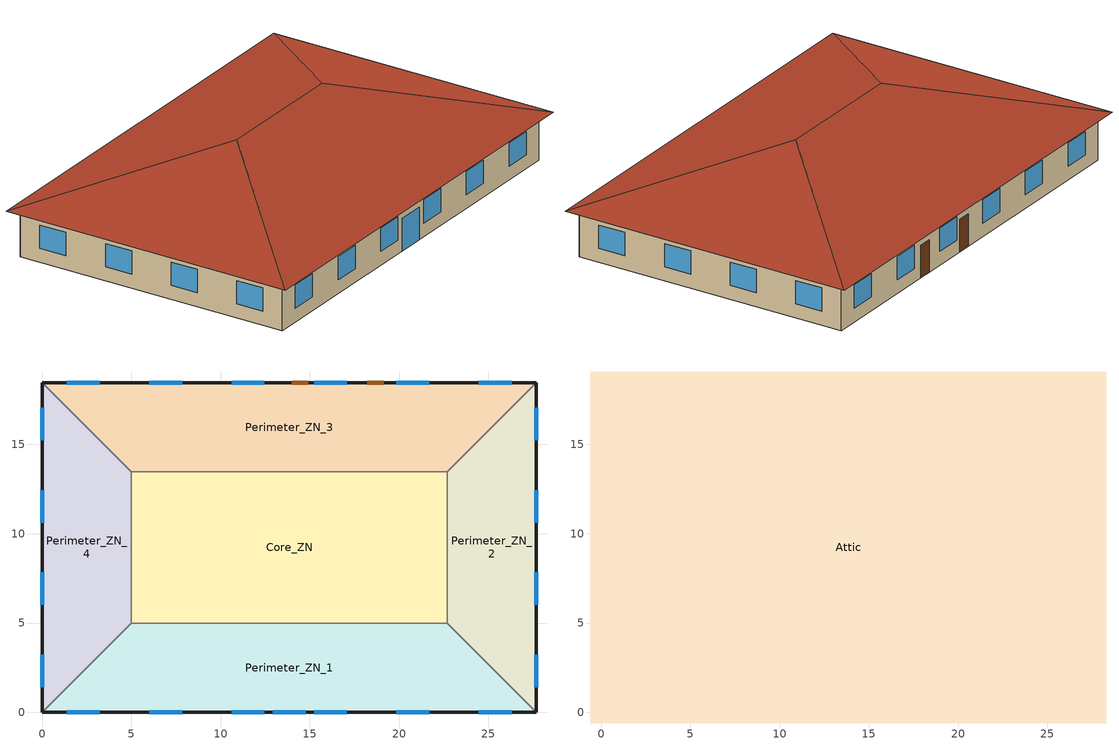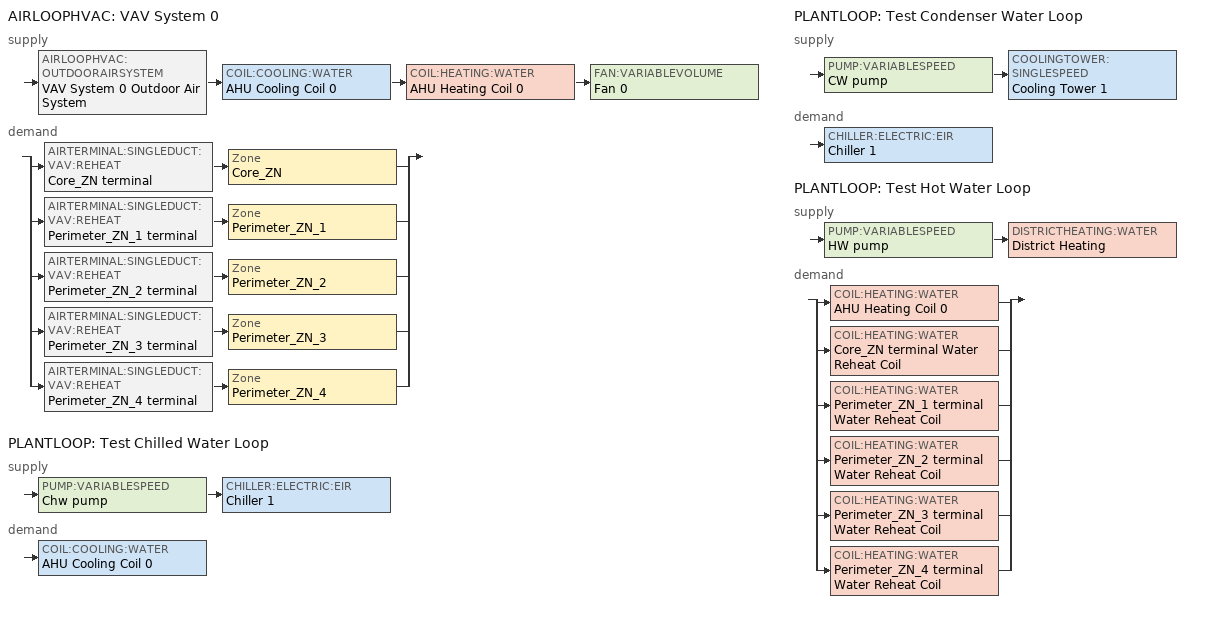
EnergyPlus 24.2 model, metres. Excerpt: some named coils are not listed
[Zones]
Core_ZN
 floor adiabatic (Core_ZN_floor_Ffactor): 5,13.46 22.69,13.46 22.69,5 5,5 z0
 wall to Perimeter_ZN_1 (int_wall): 5,5 22.69,5 z0:3.05
 wall to Perimeter_ZN_2 (int_wall): 22.69,5 22.69,13.46 z0:3.05
 wall to Perimeter_ZN_3 (int_wall): 22.69,13.46 5,13.46 z0:3.05
 wall to Perimeter_ZN_4 (int_wall): 5,13.46 5,5 z0:3.05
Perimeter_ZN_1
 floor ground (Perimeter_ZN_1_floor_Ffactor): 27.69,0 0,0 5,5 22.69,5 z0
 wall outside (nonres_ext_wall_grd): 0,0 27.69,0 z0:3.05
 wall to Perimeter_ZN_4 (int_wall): 5,5 0,0 z0:3.05
 wall to Perimeter_ZN_2 (int_wall): 27.69,0 22.69,5 z0:3.05
 window (Window_U_0.363_SHGC_South_0.359): 1.39,0 3.22,0 / 6.01,0 7.84,0 / 10.62,0 12.45,0 / 15.24,0 17.07,0 / 19.85,0 21.68,0 / 24.47,0 26.3,0 z0.9:2.42; 12.93,0 14.76,0 z0:2.13
Perimeter_ZN_2
 floor ground (Perimeter_ZN_2_floor_Ffactor): 22.69,13.46 27.69,18.46 27.69,0 22.69,5 z0
 wall outside (nonres_ext_wall_grd): 27.69,0 27.69,18.46 z0:3.05
 wall to Perimeter_ZN_3 (int_wall): 27.69,18.46 22.69,13.46 z0:3.05
 window (Window_U_0.363_SHGC_East_0.359): 27.69,15.24 27.69,17.07 / 27.69,10.62 27.69,12.45 / 27.69,6.01 27.69,7.84 / 27.69,1.39 27.69,3.22 z0.9:2.42
Perimeter_ZN_3
 floor ground (Perimeter_ZN_3_floor_Ffactor): 5,13.46 0,18.46 27.69,18.46 22.69,13.46 z0
 wall outside (nonres_ext_wall_grd): 27.69,18.46 0,18.46 z0:3.05
 wall to Perimeter_ZN_4 (int_wall): 0,18.46 5,13.46 z0:3.05
 window (Window_U_0.363_SHGC_North_0.359): 26.3,18.46 24.47,18.46 / 21.68,18.46 19.85,18.46 / 17.07,18.46 15.24,18.46 / 12.45,18.46 10.62,18.46 / 7.84,18.46 6.01,18.46 / 3.22,18.46 1.39,18.46 z0.9:2.42
 door (Swinging Door_con): 14.91,18.46 14,18.46 / 19.13,18.46 18.22,18.46 z0:2.13
Perimeter_ZN_4
 floor ground (Perimeter_ZN_4_floor_Ffactor): 5,5 0,0 0,18.46 5,13.46 z0
 wall outside (nonres_ext_wall_grd): 0,18.46 0,0 z0:3.05
 window (Window_U_0.363_SHGC_West_0.359): 0,3.22 0,1.39 / 0,7.84 0,6.01 / 0,12.45 0,10.62 / 0,17.07 0,15.24 z0.9:2.42
Attic
 floor outside (ext_soffit_floor): -0.6,19.06 0,18.46 0,0 -0.6,-0.6 z3.05; 0,0 27.69,0 28.29,-0.6 -0.6,-0.6 z3.05; 28.29,19.06 28.29,-0.6 27.69,0 27.69,18.46 z3.05; -0.6,19.06 28.29,19.06 27.69,18.46 0,18.46 z3.05
 floor to Perimeter_ZN_1 (nonres_roof_floor): 0,0 5,5 22.69,5 27.69,0 z3.05
 floor to Perimeter_ZN_4 (nonres_roof_floor): 5,13.46 5,5 0,0 0,18.46 z3.05
 floor to Perimeter_ZN_2 (nonres_roof_floor): 22.69,5 22.69,13.46 27.69,18.46 27.69,0 z3.05
 floor to Core_ZN (nonres_roof_floor): 5,13.46 22.69,13.46 22.69,5 5,5 z3.05
 floor to Perimeter_ZN_3 (nonres_roof_floor): 0,18.46 27.69,18.46 22.69,13.46 5,13.46 z3.05
 roof outside (AtticRoofDeck): 28.29,19.06,3.05 -0.6,19.06,3.05 9.23,9.23,6.33 18.46,9.23,6.33; -0.6,19.06,3.05 -0.6,-0.6,3.05 9.23,9.23,6.33; 28.29,-0.6,3.05 28.29,19.06,3.05 18.46,9.23,6.33; -0.6,-0.6,3.05 28.29,-0.6,3.05 18.46,9.23,6.33 9.23,9.23,6.33
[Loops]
AIRLOOPHVAC 'VAV System 0'
 supply: AIRLOOPHVAC:OUTDOORAIRSYSTEM 'VAV System 0 Outdoor Air System' > COIL:COOLING:WATER 'AHU Cooling Coil 0' > COIL:HEATING:WATER 'AHU Heating Coil 0' > FAN:VARIABLEVOLUME 'Fan 0'
 demand: split
  | AIRTERMINAL:SINGLEDUCT:VAV:REHEAT 'Core_ZN terminal' > Zone 'Core_ZN'
  | AIRTERMINAL:SINGLEDUCT:VAV:REHEAT 'Perimeter_ZN_1 terminal' > Zone 'Perimeter_ZN_1'
  | AIRTERMINAL:SINGLEDUCT:VAV:REHEAT 'Perimeter_ZN_2 terminal' > Zone 'Perimeter_ZN_2'
  | AIRTERMINAL:SINGLEDUCT:VAV:REHEAT 'Perimeter_ZN_3 terminal' > Zone 'Perimeter_ZN_3'
  | AIRTERMINAL:SINGLEDUCT:VAV:REHEAT 'Perimeter_ZN_4 terminal' > Zone 'Perimeter_ZN_4'
PLANTLOOP 'Test Chilled Water Loop'
 supply: PUMP:VARIABLESPEED 'Chw pump' > CHILLER:ELECTRIC:EIR 'Chiller 1'
 demand: COIL:COOLING:WATER 'AHU Cooling Coil 0'
PLANTLOOP 'Test Condenser Water Loop'
 supply: PUMP:VARIABLESPEED 'CW pump' > COOLINGTOWER:SINGLESPEED 'Cooling Tower 1'
 demand: CHILLER:ELECTRIC:EIR 'Chiller 1'
PLANTLOOP 'Test Hot Water Loop'
 supply: PUMP:VARIABLESPEED 'HW pump' > DISTRICTHEATING:WATER 'District Heating'
 demand: split
  | COIL:HEATING:WATER 'AHU Heating Coil 0'
  | COIL:HEATING:WATER 'Core_ZN terminal Water Reheat Coil'
  | COIL:HEATING:WATER 'Perimeter_ZN_1 terminal Water Reheat Coil'
  | COIL:HEATING:WATER 'Perimeter_ZN_2 terminal Water Reheat Coil'
  | COIL:HEATING:WATER 'Perimeter_ZN_3 terminal Water Reheat Coil'
  | COIL:HEATING:WATER 'Perimeter_ZN_4 terminal Water Reheat Coil'
[Building]
OfficeSmall: North Axis=0; Terrain=City; Loads Convergence Tolerance Value=0.04; Temperature Convergence Tolerance Value=0.2; Solar Distribution=FullInteriorAndExterior; Maximum Number of Warmup Days=25; Minimum Number of Warmup Days=6
[Site:Location]
New.York-John.F.Kennedy.Intl.AP_NY_USA WMO=744860: Latitude=40.66; Longitude=-73.8; Time Zone=-5; Elevation=7
[SizingPeriod:DesignDay] Day of Month=21; DryBulb Temperature Range Modifier Type=DefaultMultipliers; Humidity Condition Type=Wetbulb; Barometric Pressure=101241; Rain Indicator=No; Snow Indicator=No; Daylight Saving Time Indicator=No
Name | Month | Day Type | Maximum DryBulb Temperature | Daily DryBulb Temperature Range | Wetbulb or DewPoint at Maximum DryBulb | Wind Speed | Wind Direction | Solar Model Indicator | Sky Clearness | ASHRAE Clear Sky Optical Depth for Beam Irradiance taub | ASHRAE Clear Sky Optical Depth for Diffuse Irradiance taud
New.York-John.F.Kennedy.Intl.AP_NY_USA Ann Htg 99.6% Condns DB | 1 | WinterDesignDay | -10.7 | 0 | -10.7 | 7.5 | 320 | ASHRAEClearSky | 0
New.York-John.F.Kennedy.Intl.AP_NY_USA Ann Clg .4% Condns DB=>MWB | 7 | SummerDesignDay | 32.1 | 7.4 | 23.1 | 5.6 | 230 | ASHRAETau |  | 0.541 | 1.8
[Site:GroundTemperature:FCfactorMethod]
January Ground Temperature=14; February Ground Temperature=7.3; March Ground Temperature=3.3; April Ground Temperature=1.2; May Ground Temperature=-0.2; June Ground Temperature=5.6; July Ground Temperature=10.9; August Ground Temperature=16.1; September Ground Temperature=21.7; October Ground Temperature=25; November Ground Temperature=24.8; December Ground Temperature=19.9
[Site:WaterMainsTemperature]
Calculation Method=Correlation; Annual Average Outdoor Air Temperature=12.4667; Maximum Difference In Monthly Average Outdoor Air Temperatures=25.2
[Material]
Name | Roughness | Thickness | Conductivity | Density | Specific Heat | Thermal Absorptance | Solar Absorptance | Visible Absorptance
Std Wood 6inch | MediumSmooth | 0.15 | 0.12 | 540 | 1210 | 0.9 | 0.7 | 0.7
F07 25mm stucco | Smooth | 0.0254 | 0.72 | 1856 | 840 | 0.9 | 0.7 | 0.7
F12 Asphalt shingles | VeryRough | 0.0032 | 0.04 | 1120 | 1260 | 0.9 | 0.7
G01 13mm gypsum board | Smooth | 0.0127 | 0.16 | 800 | 1090 | 0.9 | 0.7 | 0.5
G01 16mm gypsum board | MediumSmooth | 0.0159 | 0.16 | 800 | 1090
G02 16mm plywood | Smooth | 0.0159 | 0.12 | 544 | 1210
[Material:NoMass] Thermal Absorptance=0.9; Solar Absorptance=0.7; Visible Absorptance=0.7
Name | Roughness | Thermal Resistance
Opaque Door panel_con | MediumRough | 0.475973
Nonres_Roof_Insulation | MediumSmooth | 8.09839
Nonres_Exterior_Wall_Insulation_grd | MediumSmooth | 1.64658
[WindowMaterial:SimpleGlazingSystem] UFactor=2.06121; Solar Heat Gain Coefficient=0.359; Visible Transmittance=0.3949
Glazing Layer East; Glazing Layer South; Glazing Layer West; Glazing Layer North
[Construction]
Swinging Door_con: Opaque Door panel_con
InteriorFurnishings: Std Wood 6inch
AtticRoofDeck: F12 Asphalt shingles, G02 16mm plywood
int_wall: G01 13mm gypsum board, G01 13mm gypsum board
ext_soffit_floor: G02 16mm plywood
nonres_roof_floor: G01 16mm gypsum board, Nonres_Roof_Insulation
nonres_ext_wall_grd: F07 25mm stucco, G01 16mm gypsum board, Nonres_Exterior_Wall_Insulation_grd, G01 16mm gypsum board
Window_U_0.363_SHGC_East_0.359: Glazing Layer East
Window_U_0.363_SHGC_South_0.359: Glazing Layer South
Window_U_0.363_SHGC_West_0.359: Glazing Layer West
Window_U_0.363_SHGC_North_0.359: Glazing Layer North
[Construction:FfactorGroundFloor] FFactor=0.90012
Name | Area | PerimeterExposed
Core_ZN_floor_Ffactor | 149.657 | 0
Perimeter_ZN_1_floor_Ffactor; Perimeter_ZN_3_floor_Ffactor | 113.45 | 27.69
Perimeter_ZN_2_floor_Ffactor; Perimeter_ZN_4_floor_Ffactor | 67.3 | 18.46
[Zone] Type=1; Multiplier=1; Ceiling Height=autocalculate; Volume=autocalculate; Floor Area=autocalculate
Name | Part of Total Floor Area
Core_ZN; Perimeter_ZN_1; Perimeter_ZN_2; Perimeter_ZN_3; Perimeter_ZN_4 | Yes
Attic | No
[InternalMass] Construction=InteriorFurnishings
Name | Zone or ZoneList | Surface Area
Core_ZN_InternalMass_1 | Core_ZN | 299.3148
Perimeter_ZN_1_InternalMass_1 | Perimeter_ZN_1 | 226.9
Perimeter_ZN_2_InternalMass_1 | Perimeter_ZN_2 | 134.6
Perimeter_ZN_3_InternalMass_1 | Perimeter_ZN_3 | 226.9
Perimeter_ZN_4_InternalMass_1 | Perimeter_ZN_4 | 134.6
[People] Number of People Calculation Method=Area/Person; Floor Area per Person=18.5806; Fraction Radiant=0.3; Sensible Heat Fraction=AUTOCALCULATE; Activity Level Schedule=ACTIVITY_SCH; Enable ASHRAE 55 Comfort Warnings=No; Mean Radiant Temperature Calculation Type=EnclosureAveraged
Name | Zone or ZoneList or Space or SpaceList | Number of People Schedule
Core_ZN | Core_ZN | BLDG_OCC_SCH_wo_SB
Perimeter_ZN_1 | Perimeter_ZN_1 | BLDG_OCC_SCH_wo_SB
Perimeter_ZN_2 | Perimeter_ZN_2 | BLDG_OCC_SCH_w_SB
Perimeter_ZN_3 | Perimeter_ZN_3 | BLDG_OCC_SCH_wo_SB
Perimeter_ZN_4 | Perimeter_ZN_4 | BLDG_OCC_SCH_wo_SB
[Lights] Schedule=ltg_sch_office; Design Level Calculation Method=Watts/Area; Watts per Floor Area=6.181254; Return Air Fraction=0; Fraction Radiant=0.7; Fraction Visible=0.2; Fraction Replaceable=1; EndUse Subcategory=LightsWired; Return Air Fraction Calculated from Plenum Temperature=No
Name | Zone or ZoneList or Space or SpaceList
Core_ZN_Lights | Core_ZN
Perimeter_ZN_1_Lights | Perimeter_ZN_1
Perimeter_ZN_2_Lights | Perimeter_ZN_2
Perimeter_ZN_3_Lights | Perimeter_ZN_3
Perimeter_ZN_4_Lights | Perimeter_ZN_4
[ElectricEquipment] Schedule=BLDG_EQUIP_SCH; Design Level Calculation Method=Watts/Area; Watts per Floor Area=6.78; EndUse Subcategory=MiscPlug
Name | Zone or ZoneList or Space or SpaceList
Core_ZN_MiscPlug_Equip | Core_ZN
Perimeter_ZN_1_MiscPlug_Equip | Perimeter_ZN_1
Perimeter_ZN_2_MiscPlug_Equip | Perimeter_ZN_2
Perimeter_ZN_3_MiscPlug_Equip | Perimeter_ZN_3
Perimeter_ZN_4_MiscPlug_Equip | Perimeter_ZN_4
[Daylighting:Controls] Daylighting Method=SplitFlux; Availability Schedule=DaylightAvailSch; Lighting Control Type=Continuousoff; Minimum Input Power Fraction for Continuous or ContinuousOff Dimming Control=0.2; Minimum Light Output Fraction for Continuous or ContinuousOff Dimming Control=0.2; Number of Stepped Control Steps=3; Probability Lighting will be Reset When Needed in Manual Stepped Control=1; Maximum Allowable Discomfort Glare Index=22; Fraction of Lights Controlled by Reference Point 1=0.2399; Illuminance Setpoint at Reference Point 1=377; Fraction of Lights Controlled by Reference Point 2=0.0302; Illuminance Setpoint at Reference Point 2=377
Name | Zone or Space | Glare Calculation Daylighting Reference Point | Glare Calculation Azimuth Angle of View Direction Clockwise from Zone yAxis | Daylighting Reference Point 1 | Daylighting Reference Point 2
Perimeter_ZN_1_DaylCtrl | Perimeter_ZN_1 | Perimeter_ZN_1_DaylRefPt1 | 180 | Perimeter_ZN_1_DaylRefPt1 | Perimeter_ZN_1_DaylRefPt2
Perimeter_ZN_2_DaylCtrl | Perimeter_ZN_2 | Perimeter_ZN_2_DaylRefPt1 | 90 | Perimeter_ZN_2_DaylRefPt1 | Perimeter_ZN_2_DaylRefPt2
Perimeter_ZN_3_DaylCtrl | Perimeter_ZN_3 | Perimeter_ZN_3_DaylRefPt1 | 0 | Perimeter_ZN_3_DaylRefPt1 | Perimeter_ZN_3_DaylRefPt2
Perimeter_ZN_4_DaylCtrl | Perimeter_ZN_4 | Perimeter_ZN_4_DaylRefPt1 | 270 | Perimeter_ZN_4_DaylRefPt1 | Perimeter_ZN_4_DaylRefPt2
[ZoneInfiltration:DesignFlowRate] Temperature Term Coefficient=0; Velocity Squared Term Coefficient=0
Name | Zone or ZoneList or Space or SpaceList | Schedule | Design Flow Rate Calculation Method | Design Flow Rate | Flow Rate per Exterior Surface Area | Constant Term Coefficient | Velocity Term Coefficient
Perimeter_ZN_1_Infiltration | Perimeter_ZN_1 | INFIL_QUARTER_ON_SCH | Flow/ExteriorWallArea | 0 | 0.00019935 | 0 | 0.224
Perimeter_ZN_1_Door_Infiltration | Perimeter_ZN_1 | INFIL_Door_Opening_SCH | Flow/Zone | 0.0764554 |  | 1 | 0
Perimeter_ZN_2_Infiltration | Perimeter_ZN_2 | INFIL_QUARTER_ON_SCH | Flow/ExteriorWallArea | 0 | 0.00019935 | 0 | 0.224
Perimeter_ZN_3_Infiltration | Perimeter_ZN_3 | INFIL_QUARTER_ON_SCH | Flow/ExteriorWallArea | 0 | 0.00019935 | 0 | 0.224
Perimeter_ZN_4_Infiltration | Perimeter_ZN_4 | INFIL_QUARTER_ON_SCH | Flow/ExteriorWallArea | 0 | 0.00019935 | 0 | 0.224
Attic_Infiltration | Attic | ALWAYS_ON | Flow/Zone | 0.2001 |  | 1 | 0
[Exterior:Lights] Control Option=AstronomicalClock; EndUse Subcategory=General
Name | Schedule | Design Level
Exterior_Lights_a | Exterior_lighting_schedule_a | 88.49
Exterior_Lights_b | Exterior_lighting_schedule_b_2016 | 144.07
Exterior_Lights_c | Exterior_lighting_schedule_c_2016 | 514.92
[DesignSpecification:OutdoorAir] Outdoor Air Method=Flow/Area; Outdoor Air Flow per Zone Floor Area=0.0004318
SZ DSOA Core_ZN; SZ DSOA Perimeter_ZN_1; SZ DSOA Perimeter_ZN_2; SZ DSOA Perimeter_ZN_3; SZ DSOA Perimeter_ZN_4
[DesignSpecification:ZoneAirDistribution]
CM DSZAD Building: Zone Air Distribution Effectiveness in Cooling Mode=1; Zone Air Distribution Effectiveness in Heating Mode=1
[Sizing:Zone] Zone Cooling Design Supply Air Temperature Input Method=SupplyAirTemperature; Zone Cooling Design Supply Air Temperature=12.8; Zone Heating Design Supply Air Temperature Input Method=SupplyAirTemperature; Zone Heating Design Supply Air Temperature=40; Zone Cooling Design Supply Air Humidity Ratio=0.0085; Zone Heating Design Supply Air Humidity Ratio=0.008; Cooling Design Air Flow Method=DesignDay; Cooling Design Air Flow Rate=0; Cooling Minimum Air Flow Fraction=0; Heating Design Air Flow Method=DesignDay; Heating Design Air Flow Rate=0; Zone Load Sizing Method=Sensible Load Only No Latent Load; Zone Latent Cooling Design Supply Air Humidity Ratio Input Method=HumidityRatioDifference; Zone Cooling Design Supply Air Humidity Ratio Difference=0.005; Zone Latent Heating Design Supply Air Humidity Ratio Input Method=HumidityRatioDifference; Zone Humidification Design Supply Air Humidity Ratio Difference=0.005
Name | Design Specification Outdoor Air Object
Core_ZN | SZ DSOA Core_ZN
Perimeter_ZN_1 | SZ DSOA Perimeter_ZN_1
Perimeter_ZN_2 | SZ DSOA Perimeter_ZN_2
Perimeter_ZN_3 | SZ DSOA Perimeter_ZN_3
Perimeter_ZN_4 | SZ DSOA Perimeter_ZN_4
[SIZING:SYSTEM]
VAV System 0: Type of Load to Size On=Total; Design Outdoor Air Flow Rate=Autosize; Central Heating Maximum System Air Flow Ratio=Autosize; Preheat Design Temperature=7; Preheat Design Humidity Ratio=0.008; Precool Design Temperature=12.8; Precool Design Humidity Ratio=0.008; Central Cooling Design Supply Air Temperature=12.8; Central Heating Design Supply Air Temperature=12.8; Type of Zone Sum to Use=NonCoincident; 100 Outdoor Air in Cooling=No; 100 Outdoor Air in Heating=No; Central Cooling Design Supply Air Humidity Ratio=0.0085; Central Heating Design Supply Air Humidity Ratio=0.008; Cooling Supply Air Flow Rate Method=DesignDay; Cooling Supply Air Flow Rate=0; Cooling Supply Air Flow Rate Per Floor Area=0.00996765; Cooling Fraction of Autosized Cooling Supply Air Flow Rate=1; Cooling Supply Air Flow Rate Per Unit Cooling Capacity=3.94755e-05; Heating Supply Air Flow Rate Method=DesignDay; Heating Supply Air Flow Rate=0; Heating Supply Air Flow Rate Per Floor Area=0.00996765; Heating Fraction of Autosized Heating Supply Air Flow Rate=1; Heating Fraction of Autosized Cooling Supply Air Flow Rate=1; Heating Supply Air Flow Rate Per Unit Heating Capacity=3.15882e-05; System Outdoor Air Method=ZoneSum; Zone Maximum Outdoor Air Fraction=1; Cooling Design Capacity Method=CoolingDesignCapacity; Cooling Design Capacity=Autosize; Cooling Design Capacity Per Floor Area=234.7; Fraction of Autosized Cooling Design Capacity=1; Heating Design Capacity Method=HeatingDesignCapacity; Heating Design Capacity=Autosize; Heating Design Capacity Per Floor Area=157; Fraction of Autosized Heating Design Capacity=1; Central Cooling Capacity Control Method=OnOff; Occupant Diversity=autosize
[SIZING:PLANT] Sizing Option=NonCoincident; Zone Timesteps in Averaging Window=1; Coincident Sizing Factor Mode=None
Name | Loop Type | Design Loop Exit Temperature | Loop Design Temperature Difference
Test Chilled Water Loop | Cooling | 7 | 6
Test Condenser Water Loop | Condenser | 30 | 15
Test Hot Water Loop | Heating | 50 | 50
[ZoneControl:Thermostat] Control Type Schedule=Dual Zone Control Type Sched
Name | Zone or ZoneList | Control 1
Core_ZN Thermostat | Core_ZN | Core_ZN Dual SP Control
Perimeter_ZN_1 Thermostat | Perimeter_ZN_1 | Perimeter_ZN_1 Dual SP Control
Perimeter_ZN_2 Thermostat | Perimeter_ZN_2 | Perimeter_ZN_2 Dual SP Control
Perimeter_ZN_3 Thermostat | Perimeter_ZN_3 | Perimeter_ZN_3 Dual SP Control
Perimeter_ZN_4 Thermostat | Perimeter_ZN_4 | Perimeter_ZN_4 Dual SP Control
[ThermostatSetpoint:DualSetpoint]
Name | Heating Setpoint Temperature Schedule | Cooling Setpoint Temperature Schedule
Core_ZN Dual SP Control; Perimeter_ZN_1 Dual SP Control; Perimeter_ZN_3 Dual SP Control; Perimeter_ZN_4 Dual SP Control | HTGSETP_SCH_NO_OPTIMUM | CLGSETP_SCH_NO_OPTIMUM
Perimeter_ZN_2 Dual SP Control | HTGSETP_SCH_NO_OPTIMUM_w_SB | CLGSETP_SCH_NO_OPTIMUM_w_SB
[AIRTERMINAL:SINGLEDUCT:VAV:REHEAT] Availability Schedule=Always On Discrete hvac_library; Maximum Air Flow Rate=Autosize; Zone Minimum Air Flow Input Method=Constant; Constant Minimum Air Flow Fraction=0.3; Fixed Minimum Air Flow Rate=autosize; Maximum Hot Water or Steam Flow Rate=Autosize; Minimum Hot Water or Steam Flow Rate=0; Convergence Tolerance=0.001; Damper Heating Action=Normal; Maximum Flow per Zone Floor Area During Reheat=Autosize; Maximum Flow Fraction During Reheat=autosize; Maximum Reheat Air Temperature=35
Name | Reheat Coil
Core_ZN terminal | Core_ZN terminal Water Reheat Coil
Perimeter_ZN_1 terminal | Perimeter_ZN_1 terminal Water Reheat Coil
Perimeter_ZN_2 terminal | Perimeter_ZN_2 terminal Water Reheat Coil
Perimeter_ZN_3 terminal | Perimeter_ZN_3 terminal Water Reheat Coil
Perimeter_ZN_4 terminal | Perimeter_ZN_4 terminal Water Reheat Coil
[Zone equipment]
Core_ZN: Core_ZN terminal
Perimeter_ZN_1: Perimeter_ZN_1 terminal
Perimeter_ZN_2: Perimeter_ZN_2 terminal
Perimeter_ZN_3: Perimeter_ZN_3 terminal
Perimeter_ZN_4: Perimeter_ZN_4 terminal
[FAN:VARIABLEVOLUME]
Fan 0: Availability Schedule=Always On Discrete hvac_library; Fan Total Efficiency=0.6; Pressure Rise=500; Maximum Flow Rate=Autosize; Fan Power Minimum Flow Rate Input Method=FixedFlowRate; Fan Power Minimum Flow Fraction=0; Fan Power Minimum Air Flow Rate=0; Motor Efficiency=0.93; Motor In Airstream Fraction=1; Fan Power Coefficient 1=0.0013; Fan Power Coefficient 2=0.147; Fan Power Coefficient 3=0.9506; Fan Power Coefficient 4=-0.0998; Fan Power Coefficient 5=0; EndUse Subcategory=General
[COIL:COOLING:WATER]
AHU Cooling Coil 0: Availability Schedule=Always On Discrete hvac_library; Design Water Flow Rate=Autosize; Design Air Flow Rate=Autosize; Design Inlet Water Temperature=Autosize; Design Inlet Air Temperature=Autosize; Design Outlet Air Temperature=Autosize; Design Inlet Air Humidity Ratio=Autosize; Design Outlet Air Humidity Ratio=Autosize; Type of Analysis=SimpleAnalysis; Heat Exchanger Configuration=CrossFlow
[COIL:HEATING:WATER] Availability Schedule=Always On Discrete hvac_library; UFactor Times Area Value=Autosize; Maximum Water Flow Rate=Autosize; Performance Input Method=UFactorTimesAreaAndDesignWaterFlowRate; Rated Capacity=Autosize; Rated Inlet Water Temperature=60; Rated Inlet Air Temperature=16.6; Rated Outlet Water Temperature=40; Rated Outlet Air Temperature=32.2; Rated Ratio for Air and Water Convection=0.5; Design Water Temperature Difference=20
AHU Heating Coil 0; Core_ZN terminal Water Reheat Coil; Perimeter_ZN_1 terminal Water Reheat Coil; Perimeter_ZN_2 terminal Water Reheat Coil; Perimeter_ZN_3 terminal Water Reheat Coil; Perimeter_ZN_4 terminal Water Reheat Coil
[AirLoopHVAC:UnitaryHeatPump:AirToAir] Availability Schedule=Always_On; Cooling Supply Air Flow Rate=AUTOSIZE; Heating Supply Air Flow Rate=AUTOSIZE; No Load Supply Air Flow Rate=AUTOSIZE; Maximum Supply Air Temperature from Supplemental Heater=AUTOSIZE; Maximum Outdoor DryBulb Temperature for Supplemental Heater Operation=4.44; Fan Placement=BlowThrough
Name | Controlling Zone or Thermostat Location | Supply Air Fan | Heating Coil | Cooling Coil | Supplemental Heating Coil | Supply Air Fan Operating Mode Schedule
PSZ-AC:1_Unitary_Package_DX | Core_ZN | PSZ-AC:1 Fan | PSZ-AC:1 Heating Coil | PSZ-AC:1 HP Cooling Coil | PSZ-AC:1_SuppHeatCoil | HVACOperationSchd
PSZ-AC:2_Unitary_Package_DX | Perimeter_ZN_1 | PSZ-AC:2 Fan | PSZ-AC:2 Heating Coil | PSZ-AC:2 HP Cooling Coil | PSZ-AC:2_SuppHeatCoil | HVACOperationSchd
PSZ-AC:3_Unitary_Package_DX | Perimeter_ZN_2 | PSZ-AC:3 Fan | PSZ-AC:3 Heating Coil | PSZ-AC:3 HP Cooling Coil | PSZ-AC:3_SuppHeatCoil | HVACOperationSchd_w_SB
PSZ-AC:4_Unitary_Package_DX | Perimeter_ZN_3 | PSZ-AC:4 Fan | PSZ-AC:4 Heating Coil | PSZ-AC:4 HP Cooling Coil | PSZ-AC:4_SuppHeatCoil | HVACOperationSchd
PSZ-AC:5_Unitary_Package_DX | Perimeter_ZN_4 | PSZ-AC:5 Fan | PSZ-AC:5 Heating Coil | PSZ-AC:5 HP Cooling Coil | PSZ-AC:5_SuppHeatCoil | HVACOperationSchd
[CONTROLLER:WATERCOIL] Control Variable=Temperature; Actuator Variable=Flow; Controller Convergence Tolerance=autosize; Maximum Actuated Flow=autosize; Minimum Actuated Flow=0
Name | Action
AHU Cooling Coil 0 Controller | Reverse
AHU Heating Coil 0 Controller | Normal
[CONTROLLER:OUTDOORAIR]
VAV System 0 Outdoor Air System Controller: Minimum Outdoor Air Flow Rate=0; Maximum Outdoor Air Flow Rate=Autosize; Economizer Control Type=NoEconomizer; Economizer Control Action Type=ModulateFlow; Economizer Maximum Limit DryBulb Temperature=28; Economizer Maximum Limit Enthalpy=64000; Economizer Minimum Limit DryBulb Temperature=-100; Lockout Type=NoLockout; Minimum Limit Type=FixedMinimum; High Humidity Control=No; High Humidity Outdoor Air Flow Ratio=1; Control High Indoor Humidity Based on Outdoor Humidity Ratio=Yes; Heat Recovery Bypass Control Type=BypassWhenWithinEconomizerLimits; Economizer Operation Staging=InterlockedWithMechanicalCooling
[Controller:MechanicalVentilation] Availability Schedule=MinOA_MotorizedDamper_Sched; Demand Controlled Ventilation=No; System Outdoor Air Method=ZoneSum; Design Specification Zone Air Distribution Object Name 1=CM DSZAD Building
Name | Zone or ZoneList 1 | Design Specification Outdoor Air Object Name 1
Core_ZN_DCV | Core_ZN | SZ DSOA Core_ZN
Perimeter_ZN_1_DCV | Perimeter_ZN_1 | SZ DSOA Perimeter_ZN_1
Perimeter_ZN_2_DCV | Perimeter_ZN_2 | SZ DSOA Perimeter_ZN_2
Perimeter_ZN_3_DCV | Perimeter_ZN_3 | SZ DSOA Perimeter_ZN_3
Perimeter_ZN_4_DCV | Perimeter_ZN_4 | SZ DSOA Perimeter_ZN_4
[AIRLOOPHVAC]
VAV System 0: Design Supply Air Flow Rate=AutoSize; Design Return Air Flow Fraction of Supply Air Flow=1
[PUMP:VARIABLESPEED] Design Maximum Flow Rate=Autosize; Design Pump Head=179352; Design Power Consumption=Autosize; Motor Efficiency=0.9; Fraction of Motor Inefficiencies to Fluid Stream=0; Coefficient 1 of the Part Load Performance Curve=0.103; Coefficient 2 of the Part Load Performance Curve=-0.04; Coefficient 3 of the Part Load Performance Curve=0.767; Coefficient 4 of the Part Load Performance Curve=0.1679; Design Minimum Flow Rate=0; Pump Control Type=Intermittent; Skin Loss Radiative Fraction=0.5; Design Power Sizing Method=PowerPerFlowPerPressure; Design Electric Power per Unit Flow Rate=348701.1; Design Shaft Power per Unit Flow Rate per Unit Head=1.28205; Design Minimum Flow Rate Fraction=0; EndUse Subcategory=General
Chw pump; CW pump; HW pump
[CHILLER:ELECTRIC:EIR]
Chiller 1: Reference Capacity=Autosize; Reference COP=5.5; Reference Leaving Chilled Water Temperature=6; Reference Entering Condenser Fluid Temperature=29; Reference Chilled Water Flow Rate=Autosize; Reference Condenser Fluid Flow Rate=Autosize; Cooling Capacity Function of Temperature Curve=Chiller 1 CoolingCapTempCurve_ASHRAE90.1; Electric Input to Cooling Output Ratio Function of Temperature Curve=Chiller 1 CoolingEIRRatioTempCurve_ASHRAE90.1; Electric Input to Cooling Output Ratio Function of Part Load Ratio Curve=Chiller 1 CoolingEIRRatioPLRCurve_ASHRAE90.1; Minimum Part Load Ratio=0.1; Maximum Part Load Ratio=1; Optimum Part Load Ratio=1; Minimum Unloading Ratio=0.2; Condenser Type=WaterCooled; Condenser Fan Power Ratio=0; Fraction of Compressor Electric Consumption Rejected by Condenser=1; Leaving Chilled Water Lower Temperature Limit=2; Chiller Flow Mode=NotModulated; Design Heat Recovery Water Flow Rate=0; Sizing Factor=1; Basin Heater Capacity=0; Basin Heater Setpoint Temperature=10; Condenser Heat Recovery Relative Capacity Fraction=1; EndUse Subcategory=General; Condenser Flow Control=ConstantFlow; Thermosiphon Minimum Temperature Difference=0
[DISTRICTHEATING:WATER]
District Heating: Nominal Capacity=Autosize
[COOLINGTOWER:SINGLESPEED]
Cooling Tower 1: Design Water Flow Rate=Autosize; Design Air Flow Rate=Autosize; Design Fan Power=Autosize; Design UFactor Times Area Value=Autosize; Free Convection Regime Air Flow Rate=Autosize; Free Convection Regime Air Flow Rate Sizing Factor=0.1; Free Convection Regime UFactor Times Area Value=Autosize; Free Convection UFactor Times Area Value Sizing Factor=0.1; Performance Input Method=UFactorTimesAreaAndDesignWaterFlowRate; Heat Rejection Capacity and Nominal Capacity Sizing Ratio=1.25; Free Convection Capacity=0; Free Convection Nominal Capacity Sizing Factor=0.1; Design Inlet Air DryBulb Temperature=35; Design Inlet Air WetBulb Temperature=25.6; Design Approach Temperature=Autosize; Design Range Temperature=Autosize; Basin Heater Capacity=0; Basin Heater Setpoint Temperature=2; Evaporation Loss Mode=LossFactor; Evaporation Loss Factor=0.2; Drift Loss Percent=0.008; Blowdown Calculation Mode=ConcentrationRatio; Blowdown Concentration Ratio=3; Capacity Control=FanCycling; Number of Cells=1; Cell Control=MinimalCell; Cell Minimum Water Flow Rate Fraction=0.33; Cell Maximum Water Flow Rate Fraction=2.5; Sizing Factor=1; EndUse Subcategory=General
[PLANTLOOP] Fluid Type=Water; Maximum Loop Temperature=100; Minimum Loop Temperature=0; Maximum Loop Flow Rate=Autosize; Minimum Loop Flow Rate=0; Plant Loop Volume=Autocalculate; Load Distribution Scheme=Optimal; Plant Loop Demand Calculation Scheme=SingleSetpoint; Common Pipe Simulation=None; Pressure Simulation Type=None; Loop Circulation Time=2
Name | Plant Equipment Operation Scheme
Test Chilled Water Loop | Test Chilled Water Loop Operation Schemes
Test Condenser Water Loop | Test Condenser Water Loop Operation Schemes
Test Hot Water Loop | Test Hot Water Loop Operation Schemes
[PLANTEQUIPMENTLIST]
Test Chilled Water Loop Equipment List: Chiller 1
Test Condenser Water Loop Equipment List: Cooling Tower 1
Test Hot Water Loop Equipment List: District Heating
[PLANTEQUIPMENTOPERATION:COOLINGLOAD] Load Range 1 Lower Limit=0; Load Range 1 Upper Limit=1000000000
Name | Range 1 Equipment List
Test Chilled Water Loop Cooling Operation Scheme | Test Chilled Water Loop Equipment List
Test Condenser Water Loop Cooling Operation Scheme | Test Condenser Water Loop Equipment List
[PLANTEQUIPMENTOPERATION:HEATINGLOAD]
Test Hot Water Loop Heating Operation Scheme: Load Range 1 Lower Limit=0; Load Range 1 Upper Limit=1000000000; Range 1 Equipment List=Test Hot Water Loop Equipment List
[PLANTEQUIPMENTOPERATIONSCHEMES] Control Scheme 1 Schedule=Always On Discrete
Name | Control Scheme 1
Test Chilled Water Loop Operation Schemes | Test Chilled Water Loop Cooling Operation Scheme
Test Condenser Water Loop Operation Schemes | Test Condenser Water Loop Cooling Operation Scheme
Test Hot Water Loop Operation Schemes | Test Hot Water Loop Heating Operation Scheme
[EnergyManagementSystem:Sensor]
Name | OutputVariable or OutputMeter Index Key | OutputVariable or OutputMeter
ActualOccupancy | Binary Occupancy | Schedule Value
Core_ZN_LSr | Core_ZN | Zone Lights Electricity Rate
Core_ZN_Occ_Sensor | Core_ZN | People Occupant Count
Perimeter_ZN_1_LSr | Perimeter_ZN_1 | Zone Lights Electricity Rate
Perimeter_ZN_1_Occ_Sensor | Perimeter_ZN_1 | People Occupant Count
Perimeter_ZN_2_LSr | Perimeter_ZN_2 | Zone Lights Electricity Rate
Perimeter_ZN_2_Occ_Sensor | Perimeter_ZN_2 | People Occupant Count
Perimeter_ZN_3_LSr | Perimeter_ZN_3 | Zone Lights Electricity Rate
Perimeter_ZN_3_Occ_Sensor | Perimeter_ZN_3 | People Occupant Count
Perimeter_ZN_4_LSr | Perimeter_ZN_4 | Zone Lights Electricity Rate
Perimeter_ZN_4_Occ_Sensor | Perimeter_ZN_4 | People Occupant Count
[EnergyManagementSystem:Actuator] Actuated Component Type=Lights; Actuated Component Control Type=Electricity Rate
Name | Actuated Component Unique
Core_ZN_Light_Actuator | Core_ZN_lights
Perimeter_ZN_1_Light_Actuator | Perimeter_ZN_1_lights
Perimeter_ZN_2_Light_Actuator | Perimeter_ZN_2_lights
Perimeter_ZN_3_Light_Actuator | Perimeter_ZN_3_lights
Perimeter_ZN_4_Light_Actuator | Perimeter_ZN_4_lights
[EnergyManagementSystem:ProgramCallingManager]
SET_Core_ZN_Light_EMS_Program_Prog_Manager: BeginTimestepBeforePredictor; SET_Core_ZN_Light_EMS_Program
SET_Perimeter_ZN_1_Light_EMS_Program_Prog_Manager: BeginTimestepBeforePredictor; SET_Perimeter_ZN_1_Light_EMS_Program
SET_Perimeter_ZN_2_Light_EMS_Program_Prog_Manager: BeginTimestepBeforePredictor; SET_Perimeter_ZN_2_Light_EMS_Program
SET_Perimeter_ZN_3_Light_EMS_Program_Prog_Manager: BeginTimestepBeforePredictor; SET_Perimeter_ZN_3_Light_EMS_Program
SET_Perimeter_ZN_4_Light_EMS_Program_Prog_Manager: BeginTimestepBeforePredictor; SET_Perimeter_ZN_4_Light_EMS_Program
[EnergyManagementSystem:Program]
SET_Core_ZN_Light_EMS_Program: SET Core_ZN_LSr_IP=0.093*Core_ZN_LSr/Core_ZN_Area; IF (Core_ZN_Occ_Sensor <= 0) && (Core_ZN_LSr_IP >= 0.02); SET Core_ZN_Light_Actuator = 0.02*Core_ZN_Area/0.09290304; ELSE; SET Core_ZN_Light_Actuator = NULL; ENDIF
SET_Perimeter_ZN_1_Light_EMS_Program: SET Perimeter_ZN_1_LSr_IP=0.093*Perimeter_ZN_1_LSr/Perimeter_ZN_1_Area; IF (Perimeter_ZN_1_Occ_Sensor <= 0) && (Perimeter_ZN_1_LSr_IP >= 0.02); SET Perimeter_ZN_1_Light_Actuator = 0.02*Perimeter_ZN_1_Area/0.09290304; ELSE; SET Perimeter_ZN_1_Light_Actuator = NULL; ENDIF
SET_Perimeter_ZN_2_Light_EMS_Program: SET Perimeter_ZN_2_LSr_IP=0.093*Perimeter_ZN_2_LSr/Perimeter_ZN_2_Area; IF (Perimeter_ZN_2_Occ_Sensor <= 0) && (Perimeter_ZN_2_LSr_IP >= 0.02); IF (ActualOccupancy <= 0); SET Perimeter_ZN_2_Light_Actuator = 0.02*Perimeter_ZN_2_Area/0.09290304; ELSE; SET Perimeter_ZN_2_Light_Actuator = NULL; ENDIF; ELSE; SET Perimeter_ZN_2_Light_Actuator = NULL; ENDIF
SET_Perimeter_ZN_3_Light_EMS_Program: SET Perimeter_ZN_3_LSr_IP=0.093*Perimeter_ZN_3_LSr/Perimeter_ZN_3_Area; IF (Perimeter_ZN_3_Occ_Sensor <= 0) && (Perimeter_ZN_3_LSr_IP >= 0.02); SET Perimeter_ZN_3_Light_Actuator = 0.02*Perimeter_ZN_3_Area/0.09290304; ELSE; SET Perimeter_ZN_3_Light_Actuator = NULL; ENDIF
SET_Perimeter_ZN_4_Light_EMS_Program: SET Perimeter_ZN_4_LSr_IP=0.093*Perimeter_ZN_4_LSr/Perimeter_ZN_4_Area; IF (Perimeter_ZN_4_Occ_Sensor <= 0) && (Perimeter_ZN_4_LSr_IP >= 0.02); SET Perimeter_ZN_4_Light_Actuator = 0.02*Perimeter_ZN_4_Area/0.09290304; ELSE; SET Perimeter_ZN_4_Light_Actuator = NULL; ENDIF
[EnergyManagementSystem:InternalVariable] Internal Data Type=Zone Floor Area
Name | Internal Data Index Key
Core_ZN_Area | Core_ZN
Perimeter_ZN_1_Area | Perimeter_ZN_1
Perimeter_ZN_2_Area | Perimeter_ZN_2
Perimeter_ZN_3_Area | Perimeter_ZN_3
Perimeter_ZN_4_Area | Perimeter_ZN_4
[AVAILABILITYMANAGER:SCHEDULED]
VAV System 0 Availability Manager: Schedule=Always On Discrete
[SETPOINTMANAGER:SCHEDULED] Control Variable=Temperature
Name | Schedule | Setpoint Node or NodeList
AHU Setpoint Manager 0 | AHU Setpoint Manager 0 | VAV System 0 Supply Outlet Node
Chilled Water Temp | Chilled Water Temp | Test Chilled Water Loop Supply Outlet
Hot Water Temperature | Hot Water Temperature | Test Hot Water Loop Supply Outlet
[SETPOINTMANAGER:MIXEDAIR] Control Variable=Temperature
Name | Setpoint Node or NodeList
VAV System 0 Outdoor Air System Controller mixed_air SPM | VAV System 0 Outdoor Air System Controller mixed_air
AHU Cooling Coil 0_air_outlet SPM | AHU Cooling Coil 0_air_outlet
Fan 0 air inlet SPM | Fan 0 air inlet
[SETPOINTMANAGER:FOLLOWOUTDOORAIRTEMPERATURE]
Condenser Water Temperature: Control Variable=Temperature; Reference Temperature Type=OutdoorAirWetBulb; Offset Temperature Difference=2.77778; Maximum Setpoint Temperature=32.2222; Minimum Setpoint Temperature=21.1111; Setpoint Node or NodeList=Test Condenser Water Loop Supply Outlet
[Generator:PVWatts]
PV_module: PVWatts Version=5; DC System Capacity=550; Module Type=Premium; Array Type=FixedOpenRack; System Losses=0.113; Array Geometry Type=TiltAzimuth; Tilt Angle=0; Azimuth Angle=180
[ElectricLoadCenter:Inverter:PVWatts]
PV_Inverter: DC to AC Size Ratio=1.2; Inverter Efficiency=0.96
[ElectricLoadCenter:Generators]
PV_Generator: Generator 1=PV_module; Generator 1 Rated Electric Power Output=550; Generator 1 Availability Schedule=PV_SCH
[ElectricLoadCenter:Distribution]
Generator: Generator List=PV_Generator; Generator Operation Scheme Type=Baseload; Electrical Buss Type=DirectCurrentWithInverter; Inverter=PV_Inverter
[SCHEDULE:DAY:INTERVAL]
AHU Setpoint Manager 0 Day Schedule: No, 24:00, 12.8
Chilled Water Temp Day Schedule: No, 24:00, 7
Hot Water Temperature Day Schedule: No, 24:00, 60
[SCHEDULE:WEEK:DAILY]
AHU Setpoint Manager 0 Week Schedule: AHU Setpoint Manager 0 Day Schedule, AHU Setpoint Manager 0 Day Schedule, AHU Setpoint Manager 0 Day Schedule, AHU Setpoint Manager 0 Day Schedule, AHU Setpoint Manager 0 Day Schedule, AHU Setpoint Manager 0 Day Schedule, AHU Setpoint Manager 0 Day Schedule, AHU Setpoint Manager 0 Day Schedule, AHU Setpoint Manager 0 Day Schedule, AHU Setpoint Manager 0 Day Schedule, AHU Setpoint Manager 0 Day Schedule, AHU Setpoint Manager 0 Day Schedule
Chilled Water Temp Week Schedule: Chilled Water Temp Day Schedule, Chilled Water Temp Day Schedule, Chilled Water Temp Day Schedule, Chilled Water Temp Day Schedule, Chilled Water Temp Day Schedule, Chilled Water Temp Day Schedule, Chilled Water Temp Day Schedule, Chilled Water Temp Day Schedule, Chilled Water Temp Day Schedule, Chilled Water Temp Day Schedule, Chilled Water Temp Day Schedule, Chilled Water Temp Day Schedule
Hot Water Temperature Week Schedule: Hot Water Temperature Day Schedule, Hot Water Temperature Day Schedule, Hot Water Temperature Day Schedule, Hot Water Temperature Day Schedule, Hot Water Temperature Day Schedule, Hot Water Temperature Day Schedule, Hot Water Temperature Day Schedule, Hot Water Temperature Day Schedule, Hot Water Temperature Day Schedule, Hot Water Temperature Day Schedule, Hot Water Temperature Day Schedule, Hot Water Temperature Day Schedule
[SCHEDULE:YEAR]
AHU Setpoint Manager 0: AHU Setpoint Manager 0 Week Schedule, 1, 1, 12, 31
Chilled Water Temp: Chilled Water Temp Week Schedule, 1, 1, 12, 31
Hot Water Temperature: Hot Water Temperature Week Schedule, 1, 1, 12, 31
[Schedule:Compact]
PV_SCH; ALWAYS_ON: Through: 12/31, For: AllDays, Until: 24:00, 1
BLDG_EQUIP_SCH: Through: 12/31, For: WeekDays, Until: 6:00, 0.409478, Until: 8:00, 0.479753, Until: 12:00, 0.959505, Until: 13:00, 0.901935, Until: 17:00, 0.959505, Until: 18:00, 0.479753, Until: 23:00, 0.191901, Until: 24:00, 0.163791, For: Weekends, Until: 24:00, 0.163791, For: Holiday, Until: 24:00, 0.163791, For: WinterDesignDay, Until: 24:00, 0, For: SummerDesignDay, Until: 24:00, 1, For: CustomDay1, Until: 24:00, 0, For: CustomDay2, Until: 24:00, 0
BLDG_OCC_SCH_w_SB: Through: 12/31, For: Weekdays, Until: 01:00, 0, Until: 02:00, 0, Until: 03:00, 0, Until: 04:00, 0, Until: 05:00, 0, Until: 06:00, 0, Until: 07:00, 0.11, Until: 08:00, 0.21, Until: 09:00, 1, Until: 10:00, 1, Until: 11:00, 0, Until: 12:00, 1, Until: 13:00, 0, Until: 14:00, 1, Until: 15:00, 0, Until: 16:00, 1, Until: 17:00, 1, Until: 18:00, 0.32, Until: 19:00, 0.11, Until: 20:00, 0.11, Until: 21:00, 0.11, Until: 22:00, 0.11, Until: 23:00, 0.05, Until: 24:00, 0, For: Weekends, Until: 01:00, 0, Until: 02:00, 0, Until: 03:00, 0, Until: 04:00, 0, Until: 05:00, 0, Until: 06:00, 0, Until: 07:00, 0, Until: 08:00, 0, Until: 09:00, 0, Until: 10:00, 0, Until: 11:00, 0, Until: 12:00, 0, Until: 13:00, 0, Until: 14:00, 0, Until: 15:00, 0, Until: 16:00, 0, Until: 17:00, 0, Until: 18:00, 0, Until: 19:00, 0, Until: 20:00, 0, Until: 21:00, 0, Until: 22:00, 0, Until: 23:00, 0, Until: 24:00, 0, For: Holiday, Until: 24:00, 0, For: WinterDesignDay, Until: 24:00, 0, For: SummerDesignDay, Until: 24:00, 1, For: CustomDay1, Until: 24:00, 0, For: CustomDay2, Until: 24:00, 0
BLDG_OCC_SCH_wo_SB: Through: 12/31, For: Weekdays, Until: 01:00, 0, Until: 02:00, 0, Until: 03:00, 0, Until: 04:00, 0, Until: 05:00, 0, Until: 06:00, 0, Until: 07:00, 0.11, Until: 08:00, 0.21, Until: 09:00, 1, Until: 10:00, 1, Until: 11:00, 1, Until: 12:00, 1, Until: 13:00, 0.610395, Until: 14:00, 1, Until: 15:00, 1, Until: 16:00, 1, Until: 17:00, 1, Until: 18:00, 0.32, Until: 19:00, 0.11, Until: 20:00, 0.11, Until: 21:00, 0.11, Until: 22:00, 0.11, Until: 23:00, 0.05, Until: 24:00, 0, For: Weekends, Until: 01:00, 0, Until: 02:00, 0, Until: 03:00, 0, Until: 04:00, 0, Until: 05:00, 0, Until: 06:00, 0, Until: 07:00, 0, Until: 08:00, 0, Until: 09:00, 0, Until: 10:00, 0, Until: 11:00, 0, Until: 12:00, 0, Until: 13:00, 0, Until: 14:00, 0, Until: 15:00, 0, Until: 16:00, 0, Until: 17:00, 0, Until: 18:00, 0, Until: 19:00, 0, Until: 20:00, 0, Until: 21:00, 0, Until: 22:00, 0, Until: 23:00, 0, Until: 24:00, 0, For: Holiday, Until: 24:00, 0, For: WinterDesignDay, Until: 24:00, 0, For: SummerDesignDay, Until: 24:00, 1, For: CustomDay1, Until: 24:00, 0, For: CustomDay2, Until: 24:00, 0
Binary Occupancy: Through: 12/31, For: Weekdays, Until: 01:00, 0, Until: 02:00, 0, Until: 03:00, 0, Until: 04:00, 0, Until: 05:00, 0, Until: 06:00, 0, Until: 07:00, 1, Until: 08:00, 1, Until: 09:00, 1, Until: 10:00, 1, Until: 11:00, 1, Until: 12:00, 1, Until: 13:00, 1, Until: 14:00, 1, Until: 15:00, 1, Until: 16:00, 1, Until: 17:00, 1, Until: 18:00, 1, Until: 19:00, 1, Until: 20:00, 1, Until: 21:00, 1, Until: 22:00, 1, Until: 23:00, 1, Until: 24:00, 0, For: Weekends, Until: 01:00, 0, Until: 02:00, 0, Until: 03:00, 0, Until: 04:00, 0, Until: 05:00, 0, Until: 06:00, 0, Until: 07:00, 0, Until: 08:00, 0, Until: 09:00, 0, Until: 10:00, 0, Until: 11:00, 0, Until: 12:00, 0, Until: 13:00, 0, Until: 14:00, 0, Until: 15:00, 0, Until: 16:00, 0, Until: 17:00, 0, Until: 18:00, 0, Until: 19:00, 0, Until: 20:00, 0, Until: 21:00, 0, Until: 22:00, 0, Until: 23:00, 0, Until: 24:00, 0, For: Holiday, Until: 24:00, 0, For: WinterDesignDay, Until: 24:00, 0, For: SummerDesignDay, Until: 24:00, 1, For: CustomDay1, Until: 24:00, 0, For: CustomDay2, Until: 24:00, 0
INFIL_QUARTER_ON_SCH: Through: 12/31, For: Weekdays, Until: 07:00, 1, Until: 19:00, 0.25, Until: 24:00, 1, For: Saturday, Until: 07:00, 1, Until: 18:00, 0.25, Until: 24:00, 1, For: WinterDesignDay SummerDesignDay, Until: 24:00, 1, For: Sunday Holidays AllOtherDays, Until: 24:00, 1
INFIL_Door_Opening_SCH: Through: 12/31, For: Weekdays, Until: 06:00, 0, Until: 07:00, 0.131, Until: 08:00, 1, Until: 12:00, 0.131, Until: 13:00, 1, Until: 17:00, 0.131, Until: 18:00, 1, Until: 19:00, 0.131, Until: 24:00, 0, For: Saturday Sunday Holidays AllOtherDays, Until: 24:00, 0
HVACOperationSchd: Through: 12/31, For: Weekdays SummerDesignDay, Until: 06:00, 0, Until: 19:00, 1, Until: 24:00, 0, For: Weedends WinterDesignDay, Until: 24:00, 0, For: Holidays AllOtherDays, Until: 24:00, 0
HVACOperationSchd_w_SB: Through: 12/31, For: Weekdays, Until: 01:00, 0, Until: 02:00, 0, Until: 03:00, 0, Until: 04:00, 0, Until: 05:00, 0, Until: 06:00, 0, Until: 07:00, 1, Until: 08:00, 1, Until: 09:00, 1, Until: 10:00, 1, Until: 11:00, 0, Until: 12:00, 1, Until: 13:00, 0, Until: 14:00, 1, Until: 15:00, 0, Until: 16:00, 1, Until: 17:00, 1, Until: 18:00, 1, Until: 19:00, 1, Until: 20:00, 0, Until: 21:00, 0, Until: 22:00, 0, Until: 23:00, 0, Until: 24:00, 0, For: Weekends, Until: 01:00, 0, Until: 02:00, 0, Until: 03:00, 0, Until: 04:00, 0, Until: 05:00, 0, Until: 06:00, 0, Until: 07:00, 0, Until: 08:00, 0, Until: 09:00, 0, Until: 10:00, 0, Until: 11:00, 0, Until: 12:00, 0, Until: 13:00, 0, Until: 14:00, 0, Until: 15:00, 0, Until: 16:00, 0, Until: 17:00, 0, Until: 18:00, 0, Until: 19:00, 0, Until: 20:00, 0, Until: 21:00, 0, Until: 22:00, 0, Until: 23:00, 0, Until: 24:00, 0, For: SummerDesignDay, Until: 06:00, 0, Until: 19:00, 1, Until: 24:00, 0, For: WinterDesignDay, Until: 24:00, 0, For: Holidays AllOtherDays, Until: 24:00, 0
HTGSETP_SCH_NO_OPTIMUM: Through: 12/31, For: WeekDays, Until: 6:00, 15.56, Until: 7:00, 21.11, Until: 19:00, 21.11, Until: 24:00, 15.56, For: Weekends, Until: 24:00, 15.56, For: Holiday, Until: 24:00, 15.56, For: WinterDesignDay, Until: 24:00, 21.11, For: SummerDesignDay, Until: 24:00, 15.56, For: CustomDay1, Until: 24:00, 15.56, For: CustomDay2, Until: 24:00, 15.56
HTGSETP_SCH_NO_OPTIMUM_w_SB: Through: 12/31, For: Weekdays, Until: 01:00, 15.56, Until: 02:00, 15.56, Until: 03:00, 15.56, Until: 04:00, 15.56, Until: 05:00, 15.56, Until: 06:00, 15.56, Until: 07:00, 21.11, Until: 08:00, 21.11, Until: 09:00, 21.11, Until: 10:00, 21.11, Until: 11:00, 20.5544, Until: 12:00, 21.11, Until: 13:00, 20.5544, Until: 14:00, 21.11, Until: 15:00, 20.5544, Until: 16:00, 21.11, Until: 17:00, 21.11, Until: 18:00, 21.11, Until: 19:00, 21.11, Until: 20:00, 15.56, Until: 21:00, 15.56, Until: 22:00, 15.56, Until: 23:00, 15.56, Until: 24:00, 15.56, For: Weekends, Until: 01:00, 15.56, Until: 02:00, 15.56, Until: 03:00, 15.56, Until: 04:00, 15.56, Until: 05:00, 15.56, Until: 06:00, 15.56, Until: 07:00, 15.56, Until: 08:00, 15.56, Until: 09:00, 15.56, Until: 10:00, 15.56, Until: 11:00, 15.56, Until: 12:00, 15.56, Until: 13:00, 15.56, Until: 14:00, 15.56, Until: 15:00, 15.56, Until: 16:00, 15.56, Until: 17:00, 15.56, Until: 18:00, 15.56, Until: 19:00, 15.56, Until: 20:00, 15.56, Until: 21:00, 15.56, Until: 22:00, 15.56, Until: 23:00, 15.56, Until: 24:00, 15.56, For: Holiday, Until: 24:00, 15.56, For: WinterDesignDay, Until: 24:00, 21.11, For: SummerDesignDay, Until: 24:00, 15.56, For: CustomDay1, Until: 24:00, 15.56, For: CustomDay2, Until: 24:00, 15.56
CLGSETP_SCH_NO_OPTIMUM: Through: 12/31, For: WeekDays, Until: 6:00, 29.44, Until: 7:00, 23.89, Until: 18:00, 23.89, Until: 24:00, 29.44, For: Weekends, Until: 24:00, 29.44, For: Holiday, Until: 24:00, 29.44, For: WinterDesignDay, Until: 24:00, 29.44, For: SummerDesignDay, Until: 24:00, 23.89, For: CustomDay1, Until: 24:00, 29.44, For: CustomDay2, Until: 24:00, 29.44
CLGSETP_SCH_NO_OPTIMUM_w_SB: Through: 12/31, For: Weekdays, Until: 01:00, 29.44, Until: 02:00, 29.44, Until: 03:00, 29.44, Until: 04:00, 29.44, Until: 05:00, 29.44, Until: 06:00, 29.44, Until: 07:00, 23.89, Until: 08:00, 23.89, Until: 09:00, 23.89, Until: 10:00, 23.89, Until: 11:00, 24.4456, Until: 12:00, 23.89, Until: 13:00, 24.4456, Until: 14:00, 23.89, Until: 15:00, 24.4456, Until: 16:00, 23.89, Until: 17:00, 23.89, Until: 18:00, 23.89, Until: 19:00, 29.44, Until: 20:00, 29.44, Until: 21:00, 29.44, Until: 22:00, 29.44, Until: 23:00, 29.44, Until: 24:00, 29.44, For: Weekends, Until: 01:00, 29.44, Until: 02:00, 29.44, Until: 03:00, 29.44, Until: 04:00, 29.44, Until: 05:00, 29.44, Until: 06:00, 29.44, Until: 07:00, 29.44, Until: 08:00, 29.44, Until: 09:00, 29.44, Until: 10:00, 29.44, Until: 11:00, 29.44, Until: 12:00, 29.44, Until: 13:00, 29.44, Until: 14:00, 29.44, Until: 15:00, 29.44, Until: 16:00, 29.44, Until: 17:00, 29.44, Until: 18:00, 29.44, Until: 19:00, 29.44, Until: 20:00, 29.44, Until: 21:00, 29.44, Until: 22:00, 29.44, Until: 23:00, 29.44, Until: 24:00, 29.44, For: Holiday, Until: 24:00, 29.44, For: WinterDesignDay, Until: 24:00, 29.44, For: SummerDesignDay, Until: 24:00, 23.89, For: CustomDay1, Until: 24:00, 29.44, For: CustomDay2, Until: 24:00, 29.44
MinOA_MotorizedDamper_Sched: Through: 12/31, For: Weekdays SummerDesignDay, Until: 07:00, 0, Until: 19:00, 1, Until: 24:00, 0, For: Weekends WinterDesignDay, Until: 24:00, 0, For: Holidays AllOtherDays, Until: 24:00, 0
Dual Zone Control Type Sched: Through: 12/31, For: AllDays, Until: 24:00, 4
ACTIVITY_SCH: Through: 12/31, For: AllDays, Until: 24:00, 120
Exterior_lighting_schedule_a: Through:12/31, For:AllDays, Until: 06:00, 0, Until: 24:00, 1
Exterior_lighting_schedule_b_2016: Through:12/31, For:AllDays, Until: 06:00, 0.5, Until: 24:00, 1
Exterior_lighting_schedule_c_2016: Through:12/31, For:AllDays, Until: 06:00, 0.5, Until: 19:00, 1, Until: 24:00, 0.5
DaylightAvailSch: Through: 12/31, For: SummerDesignDay WinterDesignDay, Until: 24:00, 0, For: AllOtherDays, Until: 24:00, 1
[SCHEDULE:COMPACT]
ltg_sch_office: Through: 12/31, For: SummerDesignDay, Until: 24:00, 1, For: WinterDesignDay, Until: 24:00, 0, For: Weekdays, Until: 5:00, 0.114132, Until: 7:00, 0.145835, Until: 8:00, 0.266306, Until: 12:00, 0.570652, Until: 13:00, 0.507247, Until: 17:00, 0.570652, Until: 18:00, 0.386777, Until: 20:00, 0.266306, Until: 22:00, 0.202901, Until: 23:00, 0.145835, Until: 24:00, 0.114132, For: Saturday, Until: 24:00, 0.114132, For: AllOtherDays, Until: 24:00, 0.114132
Always On Discrete; Always On Discrete hvac_library: Through: 12/31, For: AllDays, Until: 24:00, 1
[CURVE:QUADRATIC]
Chiller 1 CoolingEIRRatioPLRCurve_ASHRAE90.1: Coefficient1 Constant=0.222903; Coefficient2 x=0.313387; Coefficient3 x2=0.46371; Minimum Value of x=0; Maximum Value of x=1; Input Unit Type for X=Dimensionless; Output Unit Type=Dimensionless
[CURVE:BIQUADRATIC] Minimum Value of x=5; Maximum Value of x=10; Minimum Value of y=24; Maximum Value of y=35; Input Unit Type for X=Temperature; Input Unit Type for Y=Temperature; Output Unit Type=Dimensionless
Name | Coefficient1 Constant | Coefficient2 x | Coefficient3 x2 | Coefficient4 y | Coefficient5 y2 | Coefficient6 xy
Chiller 1 CoolingCapTempCurve_ASHRAE90.1 | 0.258 | 0.0389 | -0.000217 | 0.0469 | -0.000943 | -0.000343
Chiller 1 CoolingEIRRatioTempCurve_ASHRAE90.1 | 0.934 | -0.0582 | 0.0045 | 0.00243 | 0.000486 | -0.00122
